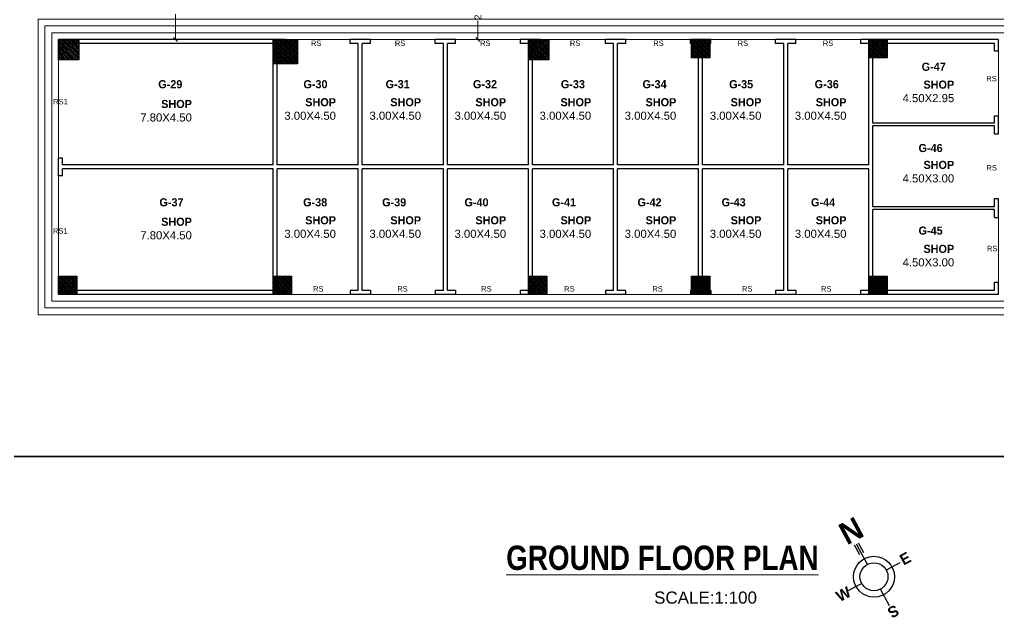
# Model space of a CAD drawing. Header units: feet. Extents: x 1354 to 2117, y 994 to 1430.
# Drawn here: x 1536.27 to 1572.51, y 1342.44 to 1364.6 of the extents above; entities that cross this region are included whole.
import ezdxf
from ezdxf.enums import TextEntityAlignment as Align

# ---------------------------------------------------------------- set-up
doc = ezdxf.new("R2010")
doc.units = ezdxf.units.FT
for name, color, linetype, lineweight in [('COLUMN (DCPL)', 10, 'Continuous', 30), ('COLUMN HATCH (DCPL)', 42, 'Continuous', 5), ('DIAMENTION', 6, 'Continuous', 13), ('tex', 7, 'Continuous', 15), ('wall', 7, 'Continuous', 30), ('WI', 252, 'Continuous', 9), ('WIN', 230, 'Continuous', 9)]:
    doc.layers.add(name, color=color, linetype=linetype, lineweight=lineweight)
doc.layers.add('Layer2', color=240, linetype='Continuous')
doc.styles.add('Arial Narrow', font='arial.ttf')
doc.styles.get("Standard").update_dxf_attribs({"font": 'arial.ttf'})
doc.styles.add('TECHNICBOLD', font='teb_____.pfb', dxfattribs={"height": 0.03})
doc.dimstyles.new('SITE', dxfattribs={"dimtxt": 0.25, "dimasz": 0.15, "dimexe": 0.07, "dimexo": 0.07, "dimgap": 0.05, "dimtad": 0, "dimzin": 0, "dimdsep": 46, "dimtxsty": 'Arial Narrow', "dimblk": 'OBLIQUE', "dimcen": 0.09, "dimclrd": 4, "dimclre": 3, "dimclrt": 6, "dimadec": 0, "dimazin": 0, "dimtfac": 1, "dimtofl": 0, "dimtmove": 2, "dimatfit": 3, "dimfxl": 0, "dimtolj": 1, "dimtzin": 0, "dimlwd": -1, "dimlwe": -1, "dimarcsym": 0})

# ---------------------------------------------------------------- blocks, each defined once
blk = doc.blocks.new('_Oblique')
at = {"layer": 'Layer2', "color": 0, "lineweight": -2}
blk.add_line((-0.5, -0.5), (0.5, 0.5), dxfattribs=at)
blk = doc.blocks.new('*D32')
at = {"layer": 'DEFPOINTS', "color": 0}
for p in [(1540.843, 1370.135), (1542.04, 1370.135), (1540.843, 1363.863)]:
    blk.add_point(p, dxfattribs=at)
at = {"layer": 'DIAMENTION', "color": 3}
for p, q in [((1541.97, 1370.135), (1542.11, 1370.135)), ((1541.97, 1363.863), (1542.11, 1363.863))]:
    blk.add_line(p, q, dxfattribs=at)
at = {"layer": 'DIAMENTION', "color": 4}
for p, q in [((1542.04, 1370.135), (1542.04, 1367.374)), ((1542.04, 1363.863), (1542.04, 1366.623))]:
    blk.add_line(p, q, dxfattribs=at)
at = {"layer": 'DIAMENTION', "color": 4, "xscale": 0.15, "yscale": 0.15, "zscale": 0.15}
for p, rotation in [((1542.04, 1370.135), 90), ((1542.04, 1363.863), 270)]:
    blk.add_blockref('_Oblique', p, dxfattribs=dict(at, rotation=rotation))
at = {"layer": 'DIAMENTION', "color": 6, "insert": (1542.04, 1366.999), "char_height": 0.25, "attachment_point": 5, "rotation": 90, "style": 'Arial Narrow'}
blk.add_mtext('\\A1;6.27', dxfattribs=at)
blk = doc.blocks.new('*D29')
at = {"layer": 'DEFPOINTS', "color": 0}
for p in [(1553.122, 1365.999), (1553.234, 1365.999), (1553.122, 1363.863)]:
    blk.add_point(p, dxfattribs=at)
at = {"layer": 'DIAMENTION', "color": 3}
for p, q in [((1553.192, 1365.999), (1553.304, 1365.999)), ((1553.192, 1363.863), (1553.304, 1363.863))]:
    blk.add_line(p, q, dxfattribs=at)
at = {"layer": 'DIAMENTION', "color": 4}
for p, q in [((1553.234, 1365.999), (1553.234, 1365.307)), ((1553.234, 1363.863), (1553.234, 1364.555))]:
    blk.add_line(p, q, dxfattribs=at)
at = {"layer": 'DIAMENTION', "color": 4, "xscale": 0.15, "yscale": 0.15, "zscale": 0.15}
for p, rotation in [((1553.234, 1365.999), 90), ((1553.234, 1363.863), 270)]:
    blk.add_blockref('_Oblique', p, dxfattribs=dict(at, rotation=rotation))
at = {"layer": 'DIAMENTION', "color": 6, "insert": (1553.234, 1364.931), "char_height": 0.25, "attachment_point": 5, "rotation": 90, "style": 'Arial Narrow'}
blk.add_mtext('\\A1;2.14', dxfattribs=at)

msp = doc.modelspace()

# ---------------------------------------------------------------- hatches: boundary and pattern name
at = {"layer": 'COLUMN HATCH (DCPL)'}
h = msp.add_hatch(dxfattribs=at)
h.set_pattern_fill('SACNCR', color=256, scale=0.5, angle=450, style=0)
h.set_pattern_definition([(135, (7669.25244, 1047.469374), (-0.03314563037, -0.03314563037), []), (135, (7669.25244, 1047.50252), (-0.03314563037, -0.03314563037), [0, -0.046875])])
h.paths.add_polyline_path([(1537.7056, 1363.113), (1537.7056, 1363.863), (1538.4556, 1363.863), (1538.4556, 1363.113)], flags=0)
h = msp.add_hatch(dxfattribs=at)
h.set_pattern_fill('SACNCR', color=256, scale=0.5, angle=450, style=0)
h.set_pattern_definition([(135, (7669.32744, 1047.394374), (-0.03314563037, -0.03314563037), []), (135, (7669.32744, 1047.42752), (-0.03314563037, -0.03314563037), [0, -0.046875])])
h.paths.add_polyline_path([(1545.6556, 1362.963), (1545.6556, 1363.863), (1546.5556, 1363.863), (1546.5556, 1362.963)], flags=0)
h = msp.add_hatch(dxfattribs=at)
h.set_pattern_fill('SACNCR', color=256, scale=0.5, angle=450, style=0)
h.set_pattern_definition([(135, (7669.25244, 1047.469374), (-0.03314563037, -0.03314563037), []), (135, (7669.25244, 1047.50252), (-0.03314563037, -0.03314563037), [0, -0.046875])])
h.paths.add_polyline_path([(1555.1056, 1363.113), (1555.1056, 1363.863), (1555.8556, 1363.863), (1555.8556, 1363.113)], flags=0)
h = msp.add_hatch(dxfattribs=at)
h.set_pattern_fill('SACNCR', color=256, scale=0.5, angle=450, style=0)
h.set_pattern_definition([(135, (7668.95314, 1047.504374), (-0.03314563037, -0.03314563037), []), (135, (7668.95314, 1047.53752), (-0.03314563037, -0.03314563037), [0, -0.046875])])
h.paths.add_polyline_path([(1561.1413, 1363.183), (1561.1413, 1363.863), (1561.8213, 1363.863), (1561.8213, 1363.183)], flags=0)
h = msp.add_hatch(dxfattribs=at)
h.set_pattern_fill('SACNCR', color=256, scale=0.5, angle=450, style=0)
h.set_pattern_definition([(135, (7669.21744, 1047.504374), (-0.03314563037, -0.03314563037), []), (135, (7669.21744, 1047.53752), (-0.03314563037, -0.03314563037), [0, -0.046875])])
h.paths.add_polyline_path([(1567.7056, 1363.183), (1567.7056, 1363.863), (1568.3856, 1363.863), (1568.3856, 1363.183)], flags=0)
h = msp.add_hatch(dxfattribs=at)
h.set_pattern_fill('SACNCR', color=256, scale=0.5, angle=450, style=0)
h.set_pattern_definition([(135, (7669.21744, 1048.034374), (-0.03314563037, -0.03314563037), []), (135, (7669.21744, 1048.06752), (-0.03314563037, -0.03314563037), [0, -0.046875])])
h.paths.add_polyline_path([(1537.7056, 1354.413), (1537.7056, 1355.093), (1538.3856, 1355.093), (1538.3856, 1354.413)], flags=0)
h = msp.add_hatch(dxfattribs=at)
h.set_pattern_fill('SACNCR', color=256, scale=0.5, angle=450, style=0)
h.set_pattern_definition([(135, (7669.21744, 1048.034374), (-0.03314563037, -0.03314563037), []), (135, (7669.21744, 1048.06752), (-0.03314563037, -0.03314563037), [0, -0.046875])])
h.paths.add_polyline_path([(1545.6556, 1354.413), (1545.6556, 1355.093), (1546.3356, 1355.093), (1546.3356, 1354.413)], flags=0)
h = msp.add_hatch(dxfattribs=at)
h.set_pattern_fill('SACNCR', color=256, scale=0.5, angle=450, style=0)
h.set_pattern_definition([(135, (7669.21744, 1048.034374), (-0.03314563037, -0.03314563037), []), (135, (7669.21744, 1048.06752), (-0.03314563037, -0.03314563037), [0, -0.046875])])
h.paths.add_polyline_path([(1555.1056, 1354.413), (1555.1056, 1355.093), (1555.7856, 1355.093), (1555.7856, 1354.413)], flags=0)
h = msp.add_hatch(dxfattribs=at)
h.set_pattern_fill('SACNCR', color=256, scale=0.5, angle=450, style=0)
h.set_pattern_definition([(135, (7668.95314, 1048.034374), (-0.03314563037, -0.03314563037), []), (135, (7668.95314, 1048.06752), (-0.03314563037, -0.03314563037), [0, -0.046875])])
h.paths.add_polyline_path([(1561.1413, 1354.413), (1561.1413, 1355.093), (1561.8213, 1355.093), (1561.8213, 1354.413)], flags=0)
h = msp.add_hatch(dxfattribs=at)
h.set_pattern_fill('SACNCR', color=256, scale=0.5, angle=450, style=0)
h.set_pattern_definition([(135, (7669.21744, 1048.034374), (-0.03314563037, -0.03314563037), []), (135, (7669.21744, 1048.06752), (-0.03314563037, -0.03314563037), [0, -0.046875])])
h.paths.add_polyline_path([(1567.7056, 1354.413), (1567.7056, 1355.093), (1568.3856, 1355.093), (1568.3856, 1354.413)], flags=0)

# ---------------------------------------------------------------- linework, layer by layer
at = {"color": 7, "lineweight": 30}
for p, q in [((1587.1926, 1348.413), (1508.4777, 1348.413)), ((1508.4777, 1348.413), (1587.1926, 1348.413))]:
    msp.add_line(p, q, dxfattribs=at)
at = {"layer": 'COLUMN (DCPL)'}
for points in [[(1537.7056, 1363.113), (1537.7056, 1363.863), (1538.4556, 1363.863), (1538.4556, 1363.113)], [(1545.6556, 1362.963), (1545.6556, 1363.863), (1546.5556, 1363.863), (1546.5556, 1362.963)], [(1555.1056, 1363.113), (1555.1056, 1363.863), (1555.8556, 1363.863), (1555.8556, 1363.113)], [(1561.1413, 1363.183), (1561.1413, 1363.863), (1561.8213, 1363.863), (1561.8213, 1363.183)], [(1567.7056, 1363.183), (1567.7056, 1363.863), (1568.3856, 1363.863), (1568.3856, 1363.183)], [(1537.7056, 1354.413), (1537.7056, 1355.093), (1538.3856, 1355.093), (1538.3856, 1354.413)], [(1545.6556, 1354.413), (1545.6556, 1355.093), (1546.3356, 1355.093), (1546.3356, 1354.413)], [(1555.1056, 1354.413), (1555.1056, 1355.093), (1555.7856, 1355.093), (1555.7856, 1354.413)], [(1561.1413, 1354.413), (1561.1413, 1355.093), (1561.8213, 1355.093), (1561.8213, 1354.413)], [(1567.7056, 1354.413), (1567.7056, 1355.093), (1568.3856, 1355.093), (1568.3856, 1354.413)]]:
    msp.add_lwpolyline(points, close=True, dxfattribs=at)
at = {"layer": 'wall'}
for p, q in [((1537.7056, 1363.463), (1537.7056, 1363.863)), ((1546.1063, 1363.863), (1537.7056, 1363.863)), ((1537.8556, 1363.463), (1537.8556, 1363.713)), ((1545.6556, 1363.713), (1537.8556, 1363.713)), ((1545.6556, 1359.213), (1545.6556, 1363.713)), ((1546.1063, 1363.713), (1545.8056, 1363.713)), ((1545.8056, 1359.213), (1545.8056, 1363.713)), ((1546.1063, 1363.713), (1546.1063, 1363.863)), ((1549.2563, 1363.863), (1548.5063, 1363.863)), ((1548.5063, 1363.713), (1548.5063, 1363.863)), ((1548.8056, 1363.713), (1548.5063, 1363.713)), ((1548.8056, 1359.213), (1548.8056, 1363.713)), ((1549.2563, 1363.713), (1548.9556, 1363.713)), ((1548.9556, 1359.213), (1548.9556, 1363.713)), ((1549.2563, 1363.713), (1549.2563, 1363.863)), ((1552.4063, 1363.863), (1551.6563, 1363.863)), ((1551.6563, 1363.713), (1551.6563, 1363.863)), ((1551.9556, 1363.713), (1551.6563, 1363.713)), ((1551.9556, 1359.213), (1551.9556, 1363.713)), ((1552.1056, 1359.213), (1552.1056, 1363.713)), ((1552.4063, 1363.713), (1552.1056, 1363.713)), ((1552.4063, 1363.713), (1552.4063, 1363.863)), ((1555.5563, 1363.863), (1554.8063, 1363.863)), ((1554.8063, 1363.713), (1554.8063, 1363.863)), ((1555.1056, 1363.713), (1554.8063, 1363.713)), ((1555.1056, 1359.213), (1555.1056, 1363.713)), ((1555.2556, 1359.213), (1555.2556, 1363.713)), ((1555.5563, 1363.713), (1555.2556, 1363.713)), ((1555.5563, 1363.713), (1555.5563, 1363.863)), ((1558.7063, 1363.863), (1557.9563, 1363.863)), ((1557.9563, 1363.713), (1557.9563, 1363.863)), ((1558.2556, 1363.713), (1557.9563, 1363.713)), ((1558.2556, 1359.213), (1558.2556, 1363.713)), ((1558.4056, 1359.213), (1558.4056, 1363.713)), ((1558.7063, 1363.713), (1558.4056, 1363.713)), ((1558.7063, 1363.713), (1558.7063, 1363.863)), ((1561.8563, 1363.863), (1561.1063, 1363.863)), ((1561.1063, 1363.713), (1561.1063, 1363.863)), ((1561.4056, 1363.713), (1561.1063, 1363.713)), ((1561.4056, 1359.213), (1561.4056, 1363.713)), ((1561.5556, 1359.213), (1561.5556, 1363.713)), ((1561.8563, 1363.713), (1561.5556, 1363.713)), ((1561.8563, 1363.713), (1561.8563, 1363.863)), ((1565.0063, 1363.863), (1564.2563, 1363.863)), ((1564.2563, 1363.713), (1564.2563, 1363.863)), ((1564.5556, 1363.713), (1564.2563, 1363.713)), ((1564.5556, 1359.213), (1564.5556, 1363.713)), ((1565.0063, 1363.713), (1564.7056, 1363.713)), ((1564.7056, 1359.213), (1564.7056, 1363.713)), ((1565.0063, 1363.713), (1565.0063, 1363.863)), ((1572.5056, 1363.863), (1567.4063, 1363.863)), ((1567.4063, 1363.713), (1567.4063, 1363.863)), ((1567.7056, 1363.713), (1567.4063, 1363.713)), ((1567.7056, 1359.213), (1567.7056, 1363.713)), ((1572.3556, 1363.713), (1567.8556, 1363.713)), ((1567.8556, 1360.763), (1567.8556, 1363.713)), ((1572.3556, 1363.438), (1572.3556, 1363.713)), ((1572.5056, 1363.438), (1572.5056, 1363.863)), ((1537.8556, 1363.463), (1537.7056, 1363.463)), ((1572.3556, 1363.438), (1572.5056, 1363.438)), ((1572.3556, 1360.763), (1572.3556, 1361.038)), ((1572.3556, 1361.038), (1572.5056, 1361.038)), ((1572.5056, 1360.363), (1572.5056, 1361.038)), ((1572.3556, 1360.763), (1567.8556, 1360.763)), ((1567.8556, 1357.663), (1567.8556, 1360.663)), ((1572.3556, 1360.663), (1567.8556, 1360.663)), ((1572.3556, 1360.363), (1572.3556, 1360.663)), ((1572.3556, 1360.363), (1572.5056, 1360.363)), ((1537.7056, 1358.813), (1537.7056, 1359.463)), ((1537.8556, 1359.463), (1537.7056, 1359.463)), ((1537.8556, 1359.463), (1537.7056, 1359.463)), ((1537.8556, 1359.213), (1537.8556, 1359.463)), ((1545.6556, 1359.213), (1537.8556, 1359.213)), ((1537.8556, 1358.813), (1537.8556, 1359.063)), ((1545.6556, 1359.063), (1537.8556, 1359.063)), ((1545.6556, 1354.563), (1545.6556, 1359.063)), ((1548.8056, 1359.213), (1545.8056, 1359.213)), ((1548.8056, 1359.063), (1545.8056, 1359.063)), ((1545.8056, 1354.563), (1545.8056, 1359.063)), ((1548.8056, 1354.563), (1548.8056, 1359.063)), ((1551.9556, 1359.213), (1548.9556, 1359.213)), ((1551.9556, 1359.063), (1548.9556, 1359.063)), ((1548.9556, 1354.563), (1548.9556, 1359.063)), ((1551.9556, 1354.563), (1551.9556, 1359.063)), ((1555.1056, 1359.213), (1552.1056, 1359.213)), ((1552.1056, 1354.563), (1552.1056, 1359.063)), ((1555.1056, 1359.063), (1552.1056, 1359.063)), ((1555.1056, 1354.563), (1555.1056, 1359.063)), ((1558.2556, 1359.213), (1555.2556, 1359.213)), ((1555.2556, 1354.563), (1555.2556, 1359.063)), ((1558.2556, 1359.063), (1555.2556, 1359.063)), ((1558.2556, 1354.563), (1558.2556, 1359.063)), ((1561.4056, 1359.213), (1558.4056, 1359.213)), ((1558.4056, 1354.563), (1558.4056, 1359.063)), ((1561.4056, 1359.063), (1558.4056, 1359.063)), ((1561.4056, 1354.563), (1561.4056, 1359.063)), ((1564.5556, 1359.213), (1561.5556, 1359.213)), ((1561.5556, 1354.563), (1561.5556, 1359.063)), ((1564.5556, 1359.063), (1561.5556, 1359.063)), ((1564.5556, 1354.563), (1564.5556, 1359.063)), ((1567.7056, 1359.213), (1564.7056, 1359.213)), ((1567.7056, 1359.063), (1564.7056, 1359.063)), ((1564.7056, 1354.563), (1564.7056, 1359.063)), ((1567.7056, 1354.563), (1567.7056, 1359.063)), ((1537.8556, 1358.813), (1537.7056, 1358.813)), ((1572.3556, 1357.663), (1572.3556, 1357.963)), ((1572.3556, 1357.963), (1572.5056, 1357.963)), ((1572.5056, 1357.263), (1572.5056, 1357.963)), ((1572.3556, 1357.663), (1567.8556, 1357.663)), ((1572.3556, 1357.563), (1567.8556, 1357.563)), ((1567.8556, 1354.563), (1567.8556, 1357.563)), ((1572.3556, 1357.263), (1572.3556, 1357.563)), ((1572.3556, 1357.263), (1572.5056, 1357.263)), ((1537.7056, 1354.413), (1537.7056, 1354.813)), ((1537.8556, 1354.813), (1537.7056, 1354.813)), ((1537.8556, 1354.563), (1537.8556, 1354.813)), ((1572.3556, 1354.563), (1572.3556, 1354.863)), ((1572.3556, 1354.863), (1572.5056, 1354.863)), ((1572.5056, 1354.413), (1572.5056, 1354.863)), ((1546.1049, 1354.413), (1537.7056, 1354.413)), ((1545.6556, 1354.563), (1537.8556, 1354.563)), ((1546.1049, 1354.563), (1545.8056, 1354.563)), ((1546.1049, 1354.563), (1546.1049, 1354.413)), ((1548.8056, 1354.563), (1548.5049, 1354.563)), ((1548.5049, 1354.563), (1548.5049, 1354.413)), ((1549.2549, 1354.413), (1548.5049, 1354.413)), ((1549.2549, 1354.563), (1548.9556, 1354.563)), ((1549.2549, 1354.563), (1549.2549, 1354.413)), ((1551.9556, 1354.563), (1551.6549, 1354.563)), ((1551.6549, 1354.563), (1551.6549, 1354.413)), ((1552.4049, 1354.413), (1551.6549, 1354.413)), ((1552.4049, 1354.563), (1552.1056, 1354.563)), ((1552.4049, 1354.563), (1552.4049, 1354.413)), ((1555.1056, 1354.563), (1554.8049, 1354.563)), ((1554.8049, 1354.563), (1554.8049, 1354.413)), ((1555.5549, 1354.413), (1554.8049, 1354.413)), ((1555.5549, 1354.563), (1555.2556, 1354.563)), ((1555.5549, 1354.563), (1555.5549, 1354.413)), ((1558.2556, 1354.563), (1557.9549, 1354.563)), ((1557.9549, 1354.563), (1557.9549, 1354.413)), ((1558.7049, 1354.413), (1557.9549, 1354.413)), ((1558.7049, 1354.563), (1558.4056, 1354.563)), ((1558.7049, 1354.563), (1558.7049, 1354.413)), ((1561.4056, 1354.563), (1561.1049, 1354.563)), ((1561.1049, 1354.563), (1561.1049, 1354.413)), ((1561.8549, 1354.413), (1561.1049, 1354.413)), ((1561.8549, 1354.563), (1561.5556, 1354.563)), ((1561.8549, 1354.563), (1561.8549, 1354.413)), ((1564.5556, 1354.563), (1564.2549, 1354.563)), ((1564.2549, 1354.563), (1564.2549, 1354.413)), ((1565.0049, 1354.413), (1564.2549, 1354.413)), ((1565.0049, 1354.563), (1564.7056, 1354.563)), ((1565.0049, 1354.563), (1565.0049, 1354.413)), ((1567.7056, 1354.563), (1567.4049, 1354.563)), ((1567.4049, 1354.563), (1567.4049, 1354.413)), ((1572.5056, 1354.413), (1567.4049, 1354.413)), ((1572.3556, 1354.563), (1567.8556, 1354.563)), ((1567.3727, 1344.7571), (1567.1791, 1345.1178)), ((1567.6527, 1344.408), (1567.2511, 1345.1564)), ((1567.5166, 1344.8344), (1567.3231, 1345.195)), ((1568.8584, 1344.4664), (1568.3551, 1344.1962)), ((1566.9376, 1343.4356), (1567.441, 1343.7057)), ((1568.4758, 1342.8743), (1568.1433, 1343.4939))]:
    msp.add_line(p, q, dxfattribs=at)
for radius in [0.7571, 0.5187]:
    msp.add_circle((1567.898, 1343.951), radius, dxfattribs=at)
at = {"layer": 'WI'}
for p, q in [((1537.2056, 1353.913), (1593.3131, 1353.913)), ((1537.4556, 1354.163), (1593.5631, 1354.163)), ((1536.9556, 1353.663), (1593.0631, 1353.663))]:
    msp.add_line(p, q, dxfattribs=at)
for points in [[(1536.9556, 1377.1304), (1536.9556, 1369.3847), (1595.4542, 1369.3847), (1595.4542, 1364.613), (1536.9556, 1364.613), (1536.9556, 1353.663)], [(1537.2056, 1377.1304), (1537.2056, 1369.6347), (1595.7042, 1369.6347), (1595.7042, 1364.363), (1537.2056, 1364.363), (1537.2056, 1353.913)], [(1537.4556, 1377.1304), (1537.4556, 1369.8847), (1595.9542, 1369.8847), (1595.9542, 1364.113), (1537.4556, 1364.113), (1537.4556, 1354.163)]]:
    msp.add_lwpolyline(points, dxfattribs=at)
at = {"layer": 'WIN'}
for p, q in [((1546.1063, 1363.863), (1548.5063, 1363.863)), ((1549.2563, 1363.863), (1551.6563, 1363.863)), ((1552.4063, 1363.863), (1554.8063, 1363.863)), ((1555.5563, 1363.863), (1557.9563, 1363.863)), ((1558.7063, 1363.863), (1561.1063, 1363.863)), ((1561.8549, 1363.863), (1564.2549, 1363.863)), ((1565.0063, 1363.863), (1567.4063, 1363.863)), ((1537.7056, 1363.463), (1537.7056, 1359.463)), ((1572.5056, 1363.438), (1572.5056, 1361.038)), ((1537.7056, 1358.813), (1537.7056, 1354.813)), ((1572.5056, 1357.263), (1572.5056, 1354.863)), ((1546.1049, 1354.413), (1548.5049, 1354.413)), ((1549.2549, 1354.413), (1551.6549, 1354.413)), ((1552.4049, 1354.413), (1554.8049, 1354.413)), ((1555.5549, 1354.413), (1557.9549, 1354.413)), ((1558.7049, 1354.413), (1561.1049, 1354.413)), ((1561.8549, 1354.413), (1564.2549, 1354.413)), ((1565.0049, 1354.413), (1567.4049, 1354.413))]:
    msp.add_line(p, q, dxfattribs=at)

# ---------------------------------------------------------------- texts
at = {"style": 'TECHNICBOLD'}
for s, height, rotation, p in [('N', 0.8168, 28.22088, (1567.2444, 1345.2948)), ('E', 0.4084, 28.22088, (1569.154, 1344.4485)), ('W', 0.4084, 28.22088, (1566.8627, 1343.1277)), ('S', 0.4084, 208.22088, (1568.5204, 1342.8415))]:
    msp.add_text(s, height=height, rotation=rotation, dxfattribs=at).set_placement(p, align=Align.CENTER)
at = {"layer": 'tex', "attachment_point": 9}
for s, insert, char_height, width in [('RS', (1547.4399, 1363.6199), 0.2, 0.27083), ('RS', (1550.5487, 1363.6199), 0.2, 0.27083), ('RS', (1553.7015, 1363.6199), 0.2, 0.27083), ('RS', (1557.0272, 1363.6199), 0.2, 0.27083), ('RS', (1560.1151, 1363.6199), 0.2, 0.27083), ('RS', (1563.2414, 1363.6199), 0.2, 0.27083), ('RS', (1566.3924, 1363.6199), 0.2, 0.27083), ('{\\fCentury Gothic|b1|i0|c0|p34;\\W1.14886; }{\\fCentury Gothic|b1|i0|c0|p34;G-47}', (1570.5561, 1362.6979), 0.3, 0.651068), ('{\\fCentury Gothic|b1|i0|c0|p34;\\W1.11221; }{\\fCentury Gothic|b1|i0|c0|p34;G-29}', (1542.2925, 1362.0504), 0.3, 0.651068), ('{\\fCentury Gothic|b1|i0|c0|p34;\\W1.15061; }{\\fCentury Gothic|b1|i0|c0|p34;G-30}', (1547.6673, 1362.0504), 0.3, 0.651068), ('{\\fCentury Gothic|b1|i0|c0|p34;\\W0.85916; }{\\fCentury Gothic|b1|i0|c0|p34;G-31}', (1550.7102, 1362.0504), 0.3, 0.651068), ('{\\fCentury Gothic|b1|i0|c0|p34;\\W1.12705; }{\\fCentury Gothic|b1|i0|c0|p34;G-32}', (1553.9435, 1362.0504), 0.3, 0.651068), ('{\\fCentury Gothic|b1|i0|c0|p34;\\W1.13839; }{\\fCentury Gothic|b1|i0|c0|p34;G-33}', (1557.1973, 1362.0504), 0.3, 0.651068), ('{\\fCentury Gothic|b1|i0|c0|p34;\\W1.14973; }{\\fCentury Gothic|b1|i0|c0|p34;G-34}', (1560.2208, 1362.0504), 0.3, 0.651068), ('{\\fCentury Gothic|b1|i0|c0|p34;\\W1.11658; }{\\fCentury Gothic|b1|i0|c0|p34;G-35}', (1563.4272, 1362.0504), 0.3, 0.651068), ('{\\fCentury Gothic|b1|i0|c0|p34;\\W1.09301; }{\\fCentury Gothic|b1|i0|c0|p34;G-36}', (1566.5949, 1362.0504), 0.3, 0.651068), ('{\\fCentury Gothic|b1|i0|c0|p34;\\W5.74037; }{\\fCentury Gothic|b1|i0|c0|p34;SHOP}\\P{\\fArial|b0|i0|c0|p34;\\W2.21109; }4.50X2.95', (1570.8684, 1361.5352), 0.3, 1.363256), ('RS', (1572.4432, 1362.3096), 0.2, 0.27083), ('{\\fArial|b0|i0|c0|p34;\\W1.00160; }RS1', (1538.0519, 1361.4544), 0.2, 0.27083), ('{\\fCentury Gothic|b1|i0|c0|p34;\\W5.58802; }{\\fCentury Gothic|b1|i0|c0|p34;SHOP}\\P{\\fArial|b0|i0|c0|p34;\\W2.00986; }7.80X4.50', (1542.6457, 1360.8181), 0.3, 1.363256), ('{\\fCentury Gothic|b1|i0|c0|p34;\\W5.60728; }{\\fCentury Gothic|b1|i0|c0|p34;SHOP}\\P{\\fArial|b0|i0|c0|p34;\\W2.03886; }3.00X4.50', (1547.9796, 1360.8829), 0.3, 1.363256), ('{\\fCentury Gothic|b1|i0|c0|p34;\\W5.60728; }{\\fCentury Gothic|b1|i0|c0|p34;SHOP}\\P{\\fArial|b0|i0|c0|p34;\\W2.03886; }3.00X4.50', (1551.1296, 1360.8829), 0.3, 1.363256), ('{\\fCentury Gothic|b1|i0|c0|p34;\\W5.60728; }{\\fCentury Gothic|b1|i0|c0|p34;SHOP}\\P{\\fArial|b0|i0|c0|p34;\\W2.03886; }3.00X4.50', (1554.2796, 1360.8829), 0.3, 1.363256), ('{\\fCentury Gothic|b1|i0|c0|p34;\\W5.60728; }{\\fCentury Gothic|b1|i0|c0|p34;SHOP}\\P{\\fArial|b0|i0|c0|p34;\\W2.03886; }3.00X4.50', (1557.4296, 1360.8829), 0.3, 1.363256), ('{\\fCentury Gothic|b1|i0|c0|p34;\\W5.60728; }{\\fCentury Gothic|b1|i0|c0|p34;SHOP}\\P{\\fArial|b0|i0|c0|p34;\\W2.03886; }3.00X4.50', (1560.5796, 1360.8829), 0.3, 1.363256), ('{\\fCentury Gothic|b1|i0|c0|p34;\\W5.60728; }{\\fCentury Gothic|b1|i0|c0|p34;SHOP}\\P{\\fArial|b0|i0|c0|p34;\\W2.03886; }3.00X4.50', (1563.7296, 1360.8829), 0.3, 1.363256), ('{\\fCentury Gothic|b1|i0|c0|p34;\\W5.60728; }{\\fCentury Gothic|b1|i0|c0|p34;SHOP}\\P{\\fArial|b0|i0|c0|p34;\\W2.03886; }3.00X4.50', (1566.8796, 1360.8829), 0.3, 1.363256), ('{\\fCentury Gothic|b1|i0|c0|p34;\\W1.09301; }{\\fCentury Gothic|b1|i0|c0|p34;G-46}', (1570.441, 1359.6851), 0.3, 0.651068), ('{\\fCentury Gothic|b1|i0|c0|p34;\\W5.71235; }{\\fCentury Gothic|b1|i0|c0|p34;SHOP}\\P{\\fArial|b0|i0|c0|p34;\\W2.19703; }4.50X3.00', (1570.8684, 1358.5599), 0.3, 1.363256), ('RS', (1572.4493, 1359.0056), 0.2, 0.27083), ('{\\fCentury Gothic|b1|i0|c0|p34;\\W1.14886; }{\\fCentury Gothic|b1|i0|c0|p34;G-37}', (1542.3359, 1357.6735), 0.3, 0.651068), ('{\\fCentury Gothic|b1|i0|c0|p34;\\W1.14537; }{\\fCentury Gothic|b1|i0|c0|p34;G-38}', (1547.6564, 1357.6735), 0.3, 0.651068), ('{\\fCentury Gothic|b1|i0|c0|p34;\\W1.11221; }{\\fCentury Gothic|b1|i0|c0|p34;G-39}', (1550.5813, 1357.6735), 0.3, 0.651068), ('{\\fCentury Gothic|b1|i0|c0|p34;\\W1.15061; }{\\fCentury Gothic|b1|i0|c0|p34;G-40}', (1553.629, 1357.6735), 0.3, 0.651068), ('{\\fCentury Gothic|b1|i0|c0|p34;\\W0.85916; }{\\fCentury Gothic|b1|i0|c0|p34;G-41}', (1556.8686, 1357.6735), 0.3, 0.651068), ('{\\fCentury Gothic|b1|i0|c0|p34;\\W1.12705; }{\\fCentury Gothic|b1|i0|c0|p34;G-42}', (1560.0356, 1357.6735), 0.3, 0.651068), ('{\\fCentury Gothic|b1|i0|c0|p34;\\W1.13839; }{\\fCentury Gothic|b1|i0|c0|p34;G-43}', (1563.1494, 1357.6735), 0.3, 0.651068), ('{\\fCentury Gothic|b1|i0|c0|p34;\\W1.14973; }{\\fCentury Gothic|b1|i0|c0|p34;G-44}', (1566.4599, 1357.6735), 0.3, 0.651068), ('{\\fCentury Gothic|b1|i0|c0|p34;\\W5.58802; }{\\fCentury Gothic|b1|i0|c0|p34;SHOP}\\P{\\fArial|b0|i0|c0|p34;\\W2.00986; }7.80X4.50', (1542.6457, 1356.4521), 0.3, 1.363256), ('{\\fCentury Gothic|b1|i0|c0|p34;\\W5.60728; }{\\fCentury Gothic|b1|i0|c0|p34;SHOP}\\P{\\fArial|b0|i0|c0|p34;\\W2.03886; }3.00X4.50', (1547.9796, 1356.5071), 0.3, 1.363256), ('{\\fCentury Gothic|b1|i0|c0|p34;\\W5.60728; }{\\fCentury Gothic|b1|i0|c0|p34;SHOP}\\P{\\fArial|b0|i0|c0|p34;\\W2.03886; }3.00X4.50', (1551.1296, 1356.5071), 0.3, 1.363256), ('{\\fCentury Gothic|b1|i0|c0|p34;\\W5.60728; }{\\fCentury Gothic|b1|i0|c0|p34;SHOP}\\P{\\fArial|b0|i0|c0|p34;\\W2.03886; }3.00X4.50', (1554.2796, 1356.5071), 0.3, 1.363256), ('{\\fCentury Gothic|b1|i0|c0|p34;\\W5.60728; }{\\fCentury Gothic|b1|i0|c0|p34;SHOP}\\P{\\fArial|b0|i0|c0|p34;\\W2.03886; }3.00X4.50', (1557.4296, 1356.5071), 0.3, 1.363256), ('{\\fCentury Gothic|b1|i0|c0|p34;\\W5.60728; }{\\fCentury Gothic|b1|i0|c0|p34;SHOP}\\P{\\fArial|b0|i0|c0|p34;\\W2.03886; }3.00X4.50', (1560.5796, 1356.5071), 0.3, 1.363256), ('{\\fCentury Gothic|b1|i0|c0|p34;\\W5.60728; }{\\fCentury Gothic|b1|i0|c0|p34;SHOP}\\P{\\fArial|b0|i0|c0|p34;\\W2.03886; }3.00X4.50', (1563.7296, 1356.5071), 0.3, 1.363256), ('{\\fCentury Gothic|b1|i0|c0|p34;\\W5.60728; }{\\fCentury Gothic|b1|i0|c0|p34;SHOP}\\P{\\fArial|b0|i0|c0|p34;\\W2.03886; }3.00X4.50', (1566.8796, 1356.5071), 0.3, 1.363256), ('{\\fArial|b0|i0|c0|p34;\\W1.00160; }RS1', (1538.0445, 1356.6665), 0.2, 0.27083), ('{\\fCentury Gothic|b1|i0|c0|p34;\\W1.11658; }{\\fCentury Gothic|b1|i0|c0|p34;G-45}', (1570.441, 1356.6262), 0.3, 0.651068), ('{\\fCentury Gothic|b1|i0|c0|p34;\\W5.71235; }{\\fCentury Gothic|b1|i0|c0|p34;SHOP}\\P{\\fArial|b0|i0|c0|p34;\\W2.19703; }4.50X3.00', (1570.8684, 1355.4476), 0.3, 1.363256), ('RS', (1572.4666, 1356.0122), 0.2, 0.27083), ('RS', (1547.5174, 1354.5176), 0.2, 0.27083), ('RS', (1550.6392, 1354.5176), 0.2, 0.27083), ('RS', (1553.7425, 1354.5176), 0.2, 0.27083), ('RS', (1556.8166, 1354.5176), 0.2, 0.27083), ('RS', (1560.0823, 1354.5176), 0.2, 0.27083), ('RS', (1563.3993, 1354.5176), 0.2, 0.27083), ('RS', (1566.3252, 1354.5176), 0.2, 0.27083), ('{\\fArial|b0|i0|c0|p34;\\W9.41348; }SCALE:1:100', (1563.5669, 1342.947), 0.45, 0.406244)]:
    msp.add_mtext(s, dxfattribs=dict(at, insert=insert, char_height=char_height, width=width))
at = {"layer": 'tex', "ltscale": 0.05, "insert": (1551.1666, 1345.1043), "char_height": 0.9, "width": 17.182886, "attachment_point": 1}
msp.add_mtext('{\\fSwis721 Cn BT|b1|i0|c0|p34;\\W5.43400;  }{\\fSwis721 Cn BT|b1|i0|c0|p34;\\LGROUND FLOOR PLAN}', dxfattribs=at)

# ---------------------------------------------------------------- dimensions: what is measured, and where the dimension line sits
at = {"layer": 'DIAMENTION'}
dim = msp.add_linear_dim(base=(1542.0403, 1370.1347), p1=(1540.8434, 1363.863), p2=(1540.8434, 1370.1347), angle=90, dimstyle='SITE', dxfattribs=at)
dim.commit()
dim.dimension.update_dxf_attribs({"geometry": '*D32', "text_midpoint": (1542.0403, 1366.9989)})
dim = msp.add_linear_dim(base=(1553.2337, 1365.9989), p1=(1553.1216, 1363.863), p2=(1553.1216, 1365.9989), angle=90, dimstyle='SITE', override={"dimfxl": 0.18}, dxfattribs=at)
dim.commit()
dim.dimension.update_dxf_attribs({"geometry": '*D29', "text_midpoint": (1553.2337, 1364.9309)})

doc.saveas('drawing.dxf')
